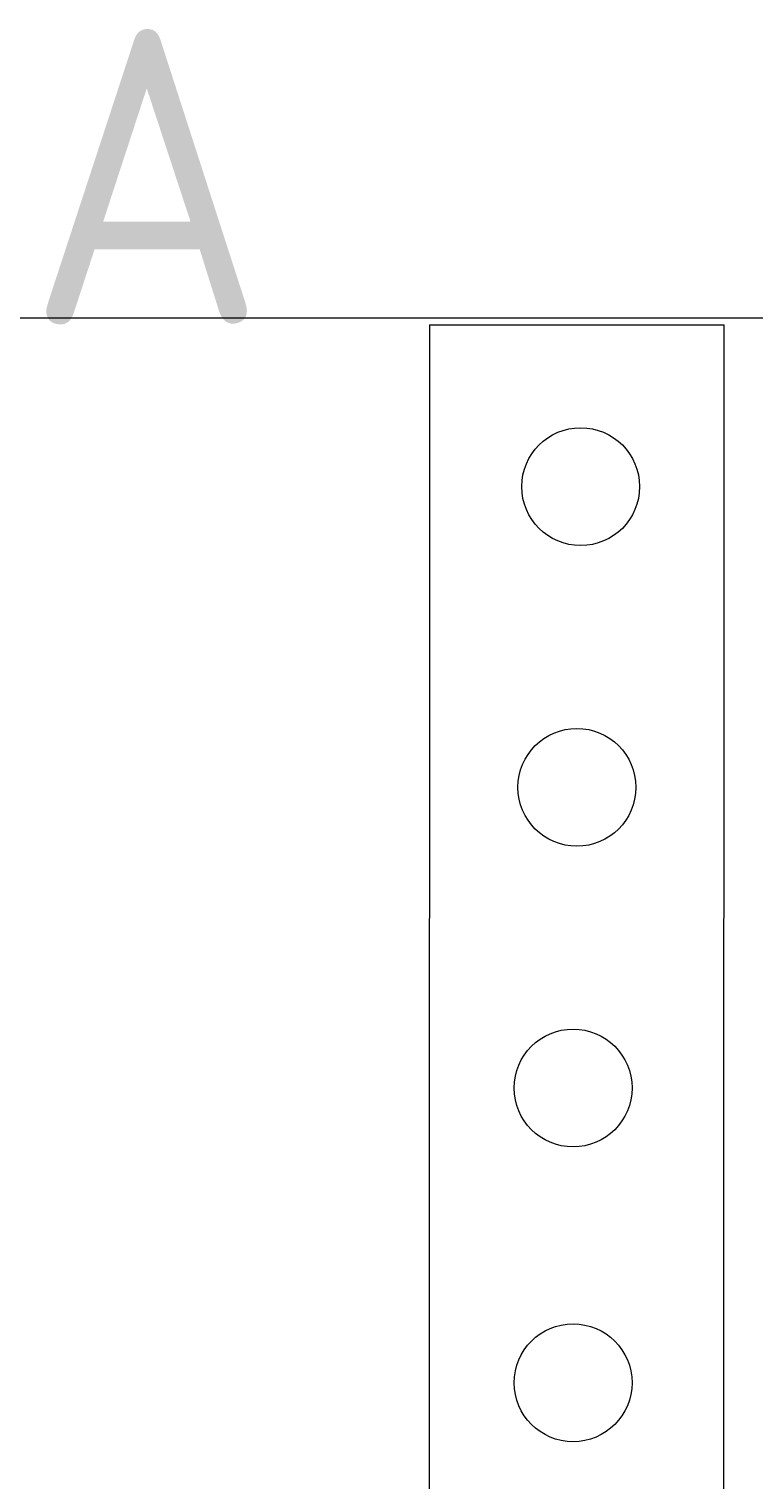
# Model space of a CAD drawing. Header units: millimetres. Extents: x 4962 to 7449, y 754 to 2938.
# Drawn here: x 5720.1 to 5769.3, y 2528.7 to 2627.2 of the extents above; entities that cross this region are included whole.
import ezdxf
from ezdxf.enums import TextEntityAlignment as Align

# ---------------------------------------------------------------- set-up
doc = ezdxf.new("R2010")
doc.units = ezdxf.units.MM
for name, color, linetype in [('000-PI_TEXT', 7, 'Continuous'), ('002-PI-Kabelska kanalica', 150, 'Continuous'), ('004-PI-DIN Šina', 3, 'Continuous')]:
    doc.layers.add(name, color=color, linetype=linetype)
doc.styles.add('PI0', font='isocpeur.ttf', dxfattribs={"width": 0.9})

msp = doc.modelspace()

# ---------------------------------------------------------------- linework, layer by layer
at = {"layer": '002-PI-Kabelska kanalica', "color": 0, "linetype": 'ByBlock', "lineweight": 0}
msp.add_line((5236.271, 2607.585), (7279.271, 2607.585), dxfattribs=at)
at = {"layer": '004-PI-DIN Šina', "color": 0, "linetype": 'ByBlock', "lineweight": 0}
for p, q in [((5747.285, 2607.11), (5746.771, 1179.695)), ((5747.285, 2607.11), (5767.285, 2607.11)), ((5766.771, 1179.695), (5767.285, 2607.11))]:
    msp.add_line(p, q, dxfattribs=at)
at = {"layer": '004-PI-DIN Šina', "color": 0, "linetype": 'ByBlock', "lineweight": 0, "ltscale": 0.01}
for centre in [(5757.542, 2596.138), (5757.542, 2596.138), (5757.285, 2575.738), (5757.285, 2575.738), (5757.285, 2575.738), (5757.028, 2555.339), (5757.028, 2535.339)]:
    msp.add_circle(centre, 4, dxfattribs=at)

# ---------------------------------------------------------------- texts
at = {"layer": '000-PI_TEXT', "color": 0, "linetype": 'ByBlock', "lineweight": 0, "style": 'PI0', "width": 0.9}
msp.add_text('A', height=20, dxfattribs=at).set_placement((5736.167, 2607.187), align=Align.RIGHT)

doc.saveas('drawing.dxf')
